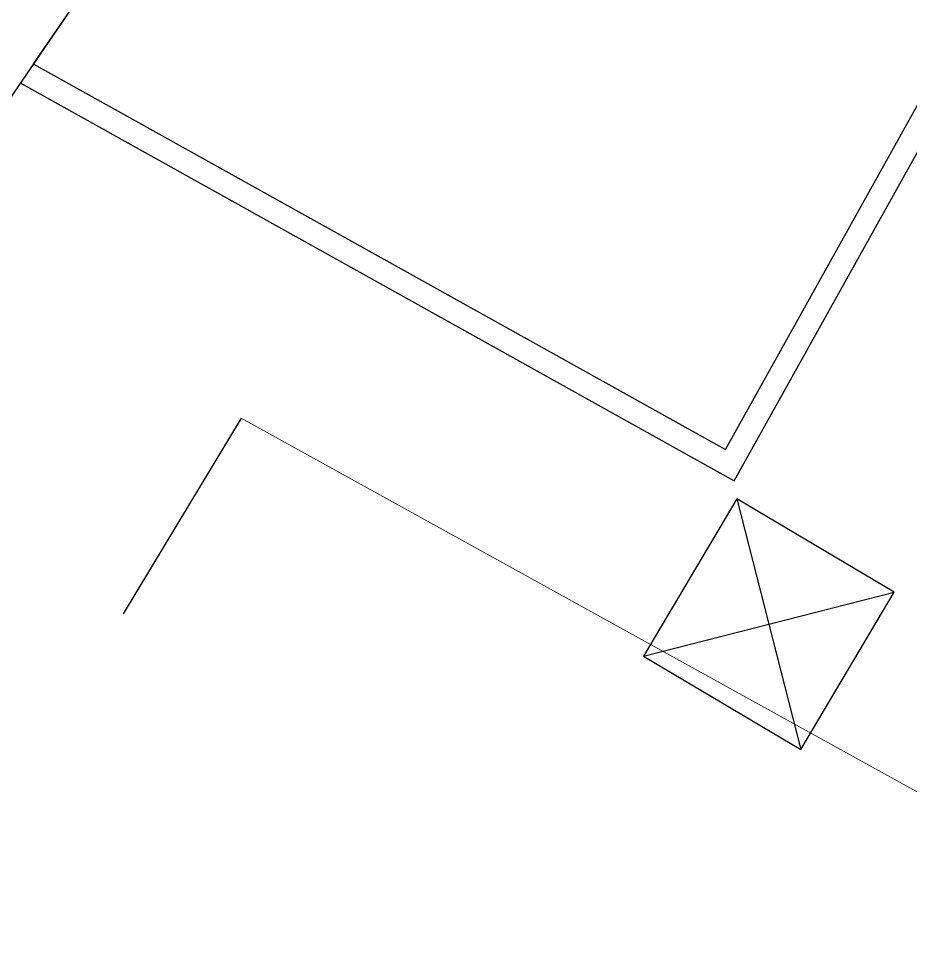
# Model space of a CAD drawing. Extents: x 421500 to 422711, y 436000 to 437000.
# Drawn here: x 422001.785 to 422003.734, y 436493.163 to 436495.209 of the extents above; entities that cross this region are included whole.
import ezdxf

# ---------------------------------------------------------------- set-up
doc = ezdxf.new("R2010")
doc.units = 0
doc.linetypes.add('716709-ExBase$0$BLIP', pattern=[1, 0.5, -0.5])
doc.layers.get('0').update_dxf_attribs({"color": 210})
doc.layers.add('716709-ExBase$0$LCCWalls', color=4, linetype='Continuous', lineweight=0)
for name, color, linetype in [('716709-ExBase$0$OS-JoinV', 8, '716709-ExBase$0$BLIP'), ('Pr-CycBoll', 2, 'Continuous'), ('Pr-KerbEdge', 8, 'Continuous'), ('Pr-Tactiles', 4, 'Continuous')]:
    doc.layers.add(name, color=color, linetype=linetype)

# ---------------------------------------------------------------- blocks, each defined once
blk = doc.blocks.new('cycboll')
for p, q in [((-0.2, 0.2), (0.2, -0.2)), ((0.2, 0.2), (-0.2, -0.2))]:
    blk.add_line(p, q)
blk.add_lwpolyline([(-0.2, -0.2), (0.2, -0.2), (0.2, 0.2), (-0.2, 0.2)], close=True)

msp = doc.modelspace()

# ---------------------------------------------------------------- linework, layer by layer
at = {"layer": '716709-ExBase$0$LCCWalls', "flags": 128}
msp.add_lwpolyline([(422018.3905, 436485.4159), (422011.3296, 436489.4093), (422010.4752, 436489.7991), (422002.2708, 436494.3359)], dxfattribs=at)
msp.add_lwpolyline([(422018.3905, 436485.4159), (422011.3296, 436489.4093), (422010.4752, 436489.7991), (422002.2708, 436494.3359)], dxfattribs=at)
at = {"layer": '716709-ExBase$0$OS-JoinV', "flags": 128}
msp.add_lwpolyline([(422002.2708, 436494.3359), (421996.19, 436484.22)], dxfattribs=at)
at = {"layer": 'Pr-KerbEdge', "flags": 128}
msp.add_lwpolyline([(422019.3909, 436483.755), (422019.6607, 436484.2151, 0.407102), (422018.6952, 436488.1133), (422005.8157, 436496.0946, 0.401136), (422001.9278, 436495.2732), (422001.4639, 436494.5946), (422001.2975, 436494.3445), (422001.2697, 436494.3027)], format="xyb", dxfattribs=at)
msp.add_lwpolyline([(422001.788, 436495.0687), (422003.3491, 436494.1987), (422004.5454, 436496.3452), (422004.2232, 436496.5247)], dxfattribs=at)
at = {"layer": 'Pr-KerbEdge'}
msp.add_arc((422086.9238, 436454.9562), 118.125, 133.732121, 133.732121, dxfattribs=at)
at = {"layer": 'Pr-Tactiles', "flags": 128}
msp.add_lwpolyline([(422003.3298, 436494.2667), (422004.4774, 436496.3258), (422004.128, 436496.5206, 0.231733), (422001.9278, 436495.2732), (422001.8164, 436495.1102)], format="xyb", close=True, dxfattribs=at)

# ---------------------------------------------------------------- block references
at = {"layer": 'Pr-CycBoll', "rotation": 59.27565189903271}
msp.add_blockref('cycboll', (422003.4249, 436493.885), dxfattribs=at)

doc.saveas('drawing.dxf')
